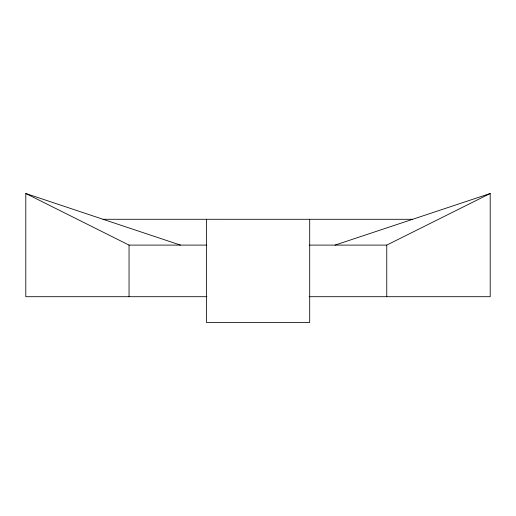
<?xml version="1.0" encoding="UTF-8"?>
<svg xmlns="http://www.w3.org/2000/svg" width="516" height="516" viewBox="0 0 516 516"><rect width="100%" height="100%" fill="white"/><g stroke="black" fill="none" stroke-linecap="round" stroke-linejoin="round"><path stroke-width="0.77" d="M309.581 245.1L386.761 245.1L490.2 193.5L490.2 296.7L309.084 296.7M335.045 245.1L490.2 193.5M206.916 296.7L25.8 296.7L25.8 193.5L103.032 219.281L412.619 219.3M25.8 193.5L129.045 245.1L206.787 245.1M103.032 219.281L180.484 245.1M386.761 245.1L386.761 296.7M309.697 219.3L309.697 322.5L206.497 322.5L206.497 219.3M129.045 245.1L129.045 296.7"/></g></svg>
